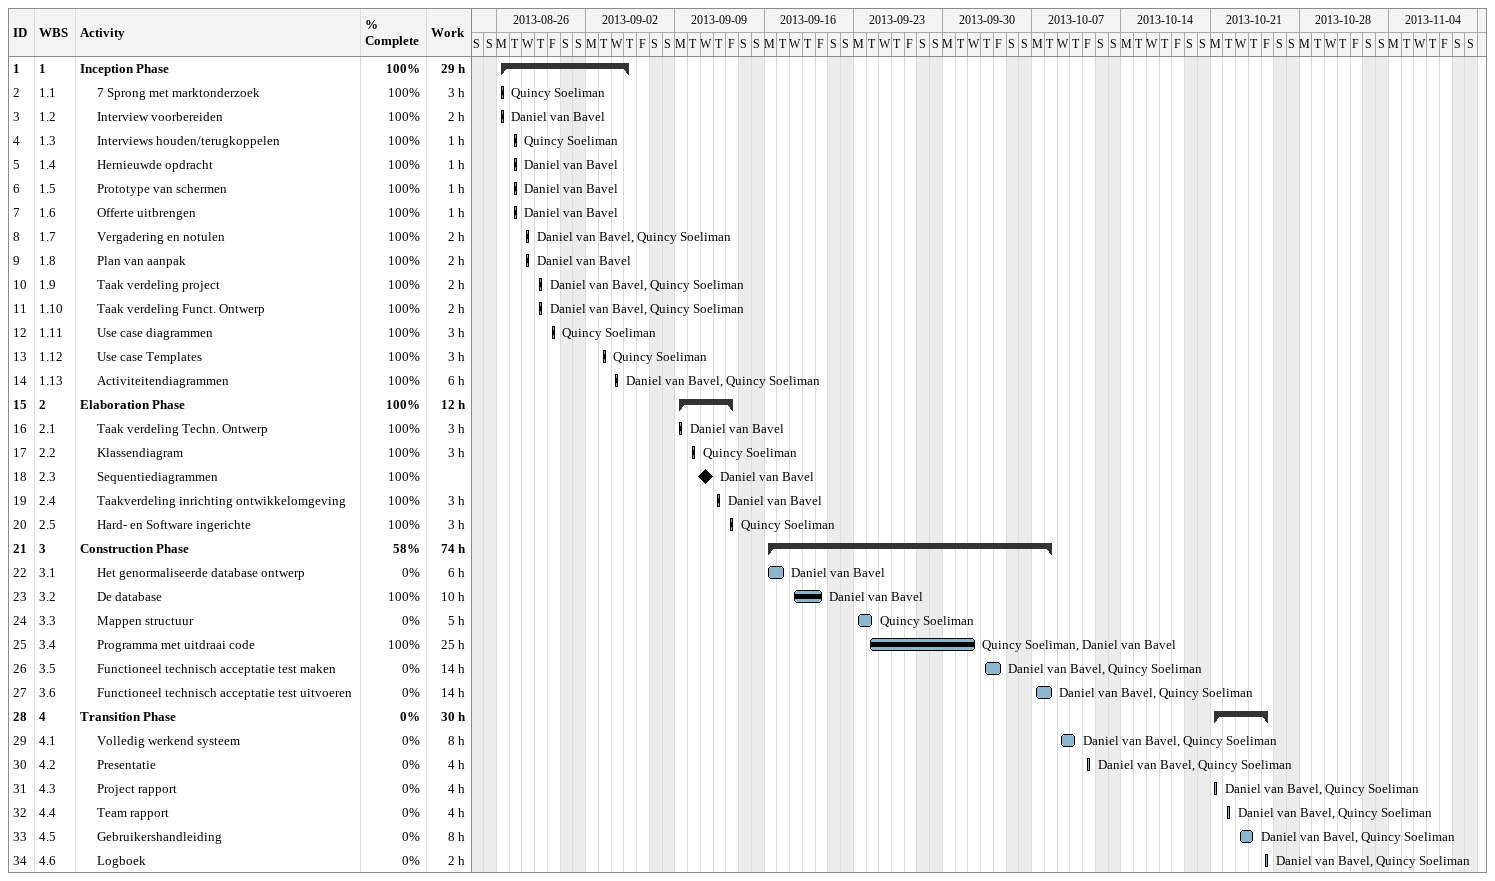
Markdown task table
| ID | WBS | Task | Start | Finish | Resources | % complete | Work (h) |
|---|---|---|---|---|---|---|---|
| 1 | 1 | **Inception Phase** | 2013-08-26 | 2013-09-05 |  | 100 | 29 |
| 2 | 1.1 | 7 Sprong met marktonderzoek | 2013-08-26 | 2013-08-26 | Quincy Soeliman | 100 | 3 |
| 3 | 1.2 | Interview voorbereiden | 2013-08-26 | 2013-08-26 | Daniel van Bavel | 100 | 2 |
| 4 | 1.3 | Interviews houden/terugkoppelen | 2013-08-27 | 2013-08-27 | Quincy Soeliman | 100 | 1 |
| 5 | 1.4 | Hernieuwde opdracht | 2013-08-27 | 2013-08-27 | Daniel van Bavel | 100 | 1 |
| 6 | 1.5 | Prototype van schermen | 2013-08-27 | 2013-08-27 | Daniel van Bavel | 100 | 1 |
| 7 | 1.6 | Offerte uitbrengen | 2013-08-27 | 2013-08-27 | Daniel van Bavel | 100 | 1 |
| 8 | 1.7 | Vergadering en notulen | 2013-08-28 | 2013-08-28 | Daniel van Bavel, Quincy Soeliman | 100 | 2 |
| 9 | 1.8 | Plan van aanpak | 2013-08-28 | 2013-08-28 | Daniel van Bavel | 100 | 2 |
| 10 | 1.9 | Taak verdeling project | 2013-08-29 | 2013-08-29 | Daniel van Bavel, Quincy Soeliman | 100 | 2 |
| 11 | 1.10 | Taak verdeling Funct. Ontwerp | 2013-08-29 | 2013-08-29 | Daniel van Bavel, Quincy Soeliman | 100 | 2 |
| 12 | 1.11 | Use case diagrammen | 2013-08-30 | 2013-08-30 | Quincy Soeliman | 100 | 3 |
| 13 | 1.12 | Use case Templates | 2013-09-03 | 2013-09-03 | Quincy Soeliman | 100 | 3 |
| 14 | 1.13 | Activiteitendiagrammen | 2013-09-04 | 2013-09-04 | Daniel van Bavel, Quincy Soeliman | 100 | 6 |
| 15 | 2 | **Elaboration Phase** | 2013-09-09 | 2013-09-13 |  | 100 | 12 |
| 16 | 2.1 | Taak verdeling Techn. Ontwerp | 2013-09-09 | 2013-09-09 | Daniel van Bavel | 100 | 3 |
| 17 | 2.2 | Klassendiagram | 2013-09-10 | 2013-09-10 | Quincy Soeliman | 100 | 3 |
| 18 | 2.3 | Sequentiediagrammen (milestone) | 2013-09-11 | 2013-09-11 | Daniel van Bavel | 100 |  |
| 19 | 2.4 | Taakverdeling inrichting ontwikkelomgeving | 2013-09-12 | 2013-09-12 | Daniel van Bavel | 100 | 3 |
| 20 | 2.5 | Hard- en Software ingerichte | 2013-09-13 | 2013-09-13 | Quincy Soeliman | 100 | 3 |
| 21 | 3 | **Construction Phase** | 2013-09-16 | 2013-10-08 |  | 58 | 74 |
| 22 | 3.1 | Het genormaliseerde database ontwerp | 2013-09-16 | 2013-09-17 | Daniel van Bavel | 0 | 6 |
| 23 | 3.2 | De database | 2013-09-18 | 2013-09-20 | Daniel van Bavel | 100 | 10 |
| 24 | 3.3 | Mappen structuur | 2013-09-23 | 2013-09-24 | Quincy Soeliman | 0 | 5 |
| 25 | 3.4 | Programma met uitdraai code | 2013-09-24 | 2013-10-02 | Quincy Soeliman, Daniel van Bavel | 100 | 25 |
| 26 | 3.5 | Functioneel technisch acceptatie test maken | 2013-10-03 | 2013-10-04 | Daniel van Bavel, Quincy Soeliman | 0 | 14 |
| 27 | 3.6 | Functioneel technisch acceptatie test uitvoeren | 2013-10-07 | 2013-10-08 | Daniel van Bavel, Quincy Soeliman | 0 | 14 |
| 28 | 4 | **Transition Phase** | 2013-10-21 | 2013-10-25 |  | 0 | 30 |
| 29 | 4.1 | Volledig werkend systeem | 2013-10-09 | 2013-10-10 | Daniel van Bavel, Quincy Soeliman | 0 | 8 |
| 30 | 4.2 | Presentatie | 2013-10-11 | 2013-10-11 | Daniel van Bavel, Quincy Soeliman | 0 | 4 |
| 31 | 4.3 | Project rapport | 2013-10-21 | 2013-10-21 | Daniel van Bavel, Quincy Soeliman | 0 | 4 |
| 32 | 4.4 | Team rapport | 2013-10-22 | 2013-10-22 | Daniel van Bavel, Quincy Soeliman | 0 | 4 |
| 33 | 4.5 | Gebruikershandleiding | 2013-10-23 | 2013-10-24 | Daniel van Bavel, Quincy Soeliman | 0 | 8 |
| 34 | 4.6 | Logboek | 2013-10-25 | 2013-10-25 | Daniel van Bavel, Quincy Soeliman | 0 | 2 |
